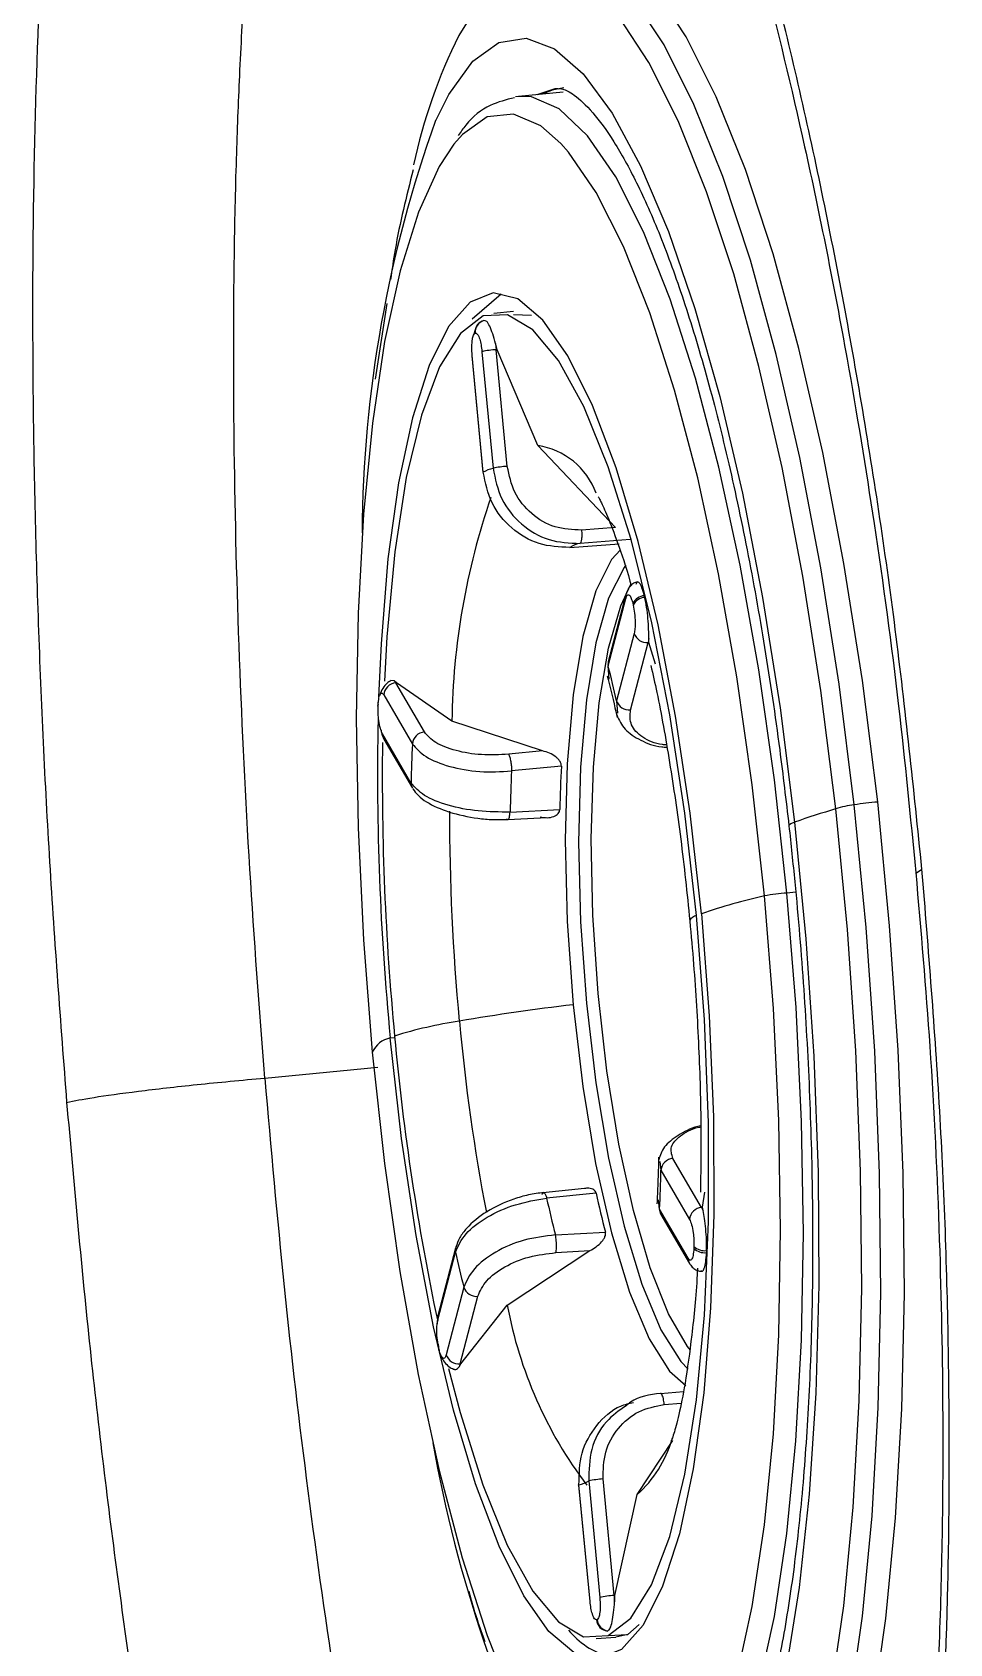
# Model space of a CAD drawing. Extents: x 939 to 1039, y 781 to 934.
# Drawn here: x 1027.831 to 1028.716, y 845.999 to 847.553 of the extents above; entities that cross this region are included whole.
import ezdxf

# ---------------------------------------------------------------- set-up
doc = ezdxf.new("R2010")
doc.units = 0
doc.header["$MEASUREMENT"] = 0
doc.layers.add('1', color=4, linetype='Continuous')

# ---------------------------------------------------------------- blocks, each defined once
blk = doc.blocks.new('Envoy')
at = {"layer": '1', "color": 3, "linetype": 'Continuous', "lineweight": 25}
for p, q in [((89.6893, 48.3213), (89.6463, 48.3172)), ((89.6463, 48.3172), (89.6433, 48.3168)), ((89.6296, 48.1264), (89.6015, 48.1022)), ((89.5192, 48.1176), (89.5078, 48.0446)), ((89.6413, 48.1097), (89.6223, 48.1079)), ((89.6414, 48.1069), (89.6586, 48.1063)), ((89.6045, 48.0921), (89.6029, 48.0869)), ((89.6042, 48.0885), (89.6046, 48.0887)), ((89.6117, 48.1005), (89.6112, 48.1004)), ((89.6255, 48.0729), (89.6241, 48.0788)), ((89.6241, 48.0788), (89.6248, 48.0729)), ((89.6354, 47.9604), (89.6248, 48.0729)), ((89.6248, 48.0729), (89.6255, 48.0729)), ((89.6648, 47.9805), (89.6255, 48.0729)), ((89.6012, 48.0669), (89.6119, 47.9545)), ((89.6016, 48.0668), (89.6014, 48.0668)), ((89.6122, 47.9547), (89.6015, 48.0672)), ((89.6109, 48.0709), (89.6216, 47.9585)), ((89.7397, 47.9015), (89.6648, 47.9805)), ((89.7397, 47.9015), (89.707, 47.899)), ((89.6956, 47.8822), (89.7433, 47.8857)), ((89.7538, 47.8899), (89.7056, 47.8861)), ((89.7502, 47.8383), (89.7497, 47.8369)), ((89.7497, 47.8369), (89.7327, 47.7718)), ((89.7327, 47.7679), (89.7496, 47.833)), ((89.7564, 47.8283), (89.7568, 47.8266)), ((89.7675, 47.8357), (89.7679, 47.834)), ((89.7577, 47.7993), (89.7407, 47.7342)), ((89.772, 47.7945), (89.7712, 47.7905)), ((89.7719, 47.7905), (89.772, 47.7945)), ((89.7542, 47.7254), (89.7712, 47.7905)), ((89.7712, 47.7905), (89.7719, 47.7905)), ((89.7782, 47.7695), (89.7719, 47.7905)), ((89.7336, 47.7552), (89.7327, 47.7679)), ((89.5263, 47.7535), (89.5229, 47.754)), ((89.5286, 47.7516), (89.5263, 47.7535)), ((89.5263, 47.7535), (89.5278, 47.7515)), ((89.5278, 47.7515), (89.5286, 47.7516)), ((89.5554, 47.7042), (89.5278, 47.7515)), ((89.582, 47.7147), (89.5286, 47.7516)), ((89.5105, 47.7317), (89.5104, 47.7298)), ((89.5108, 47.7285), (89.5108, 47.7304)), ((89.5163, 47.74), (89.5439, 47.6926)), ((89.7407, 47.7342), (89.7417, 47.7223)), ((89.6693, 47.686), (89.582, 47.7147)), ((89.5425, 47.6551), (89.5149, 47.7025)), ((89.5162, 47.6974), (89.5438, 47.6501)), ((89.6693, 47.686), (89.6367, 47.6827)), ((89.6875, 47.6714), (89.6395, 47.6666)), ((89.6381, 47.627), (89.686, 47.6296)), ((89.6423, 47.6201), (89.6736, 47.6218)), ((89.6354, 47.6198), (89.6354, 47.6198)), ((89.6361, 47.6198), (89.6423, 47.6201)), ((90.0301, 47.5685), (90.0353, 47.5719)), ((89.9135, 47.5496), (89.9051, 47.5489)), ((89.5225, 47.4092), (89.5269, 47.4096)), ((89.4014, 47.3705), (89.5104, 47.3811)), ((89.7826, 47.2901), (89.7836, 47.2815)), ((89.7836, 47.2815), (89.8112, 47.2341)), ((89.8227, 47.2457), (89.7951, 47.293)), ((89.7097, 47.2639), (89.6698, 47.2599)), ((89.721, 47.2594), (89.6733, 47.2547)), ((89.7822, 47.244), (89.7812, 47.2529)), ((89.8235, 47.2458), (89.8258, 47.2603)), ((89.8098, 47.1967), (89.7822, 47.244)), ((89.7835, 47.2389), (89.8111, 47.1916)), ((89.8235, 47.2458), (89.8227, 47.2457)), ((89.8227, 47.2457), (89.8242, 47.2426)), ((89.8242, 47.2426), (89.8235, 47.2458)), ((89.6818, 47.2191), (89.73, 47.2218)), ((89.5854, 47.2063), (89.5684, 47.1412)), ((89.5684, 47.1374), (89.5854, 47.2025)), ((89.6353, 47.1515), (89.7149, 47.204)), ((89.6822, 47.2021), (89.7149, 47.204)), ((89.8153, 47.2081), (89.8153, 47.2062)), ((89.8275, 47.204), (89.8275, 47.2021)), ((89.5934, 47.1687), (89.5765, 47.1036)), ((89.5899, 47.0949), (89.6069, 47.16)), ((89.5907, 47.0949), (89.6353, 47.1515)), ((89.5697, 47.1083), (89.5693, 47.11)), ((89.5693, 47.1081), (89.5697, 47.1065)), ((89.5889, 47.0919), (89.5907, 47.0949)), ((89.5899, 47.0949), (89.5889, 47.0919)), ((89.5907, 47.0949), (89.5899, 47.0949)), ((89.7831, 47.0663), (89.8052, 47.068)), ((89.7867, 47.0556), (89.803, 47.057)), ((89.7605, 46.9687), (89.7949, 47.021)), ((89.7384, 46.8714), (89.7278, 46.9838)), ((89.7042, 46.9779), (89.7149, 46.8655)), ((89.7152, 46.8657), (89.7045, 46.9782)), ((89.7139, 46.9819), (89.7246, 46.8695)), ((89.7392, 46.8714), (89.7605, 46.9687)), ((89.7384, 46.8714), (89.7389, 46.8653)), ((89.7392, 46.8714), (89.7384, 46.8714)), ((89.7389, 46.8653), (89.7392, 46.8714)), ((89.722, 46.8481), (89.7215, 46.8479)), ((89.7212, 46.8301), (89.7402, 46.8312)), ((89.7295, 46.838), (89.732, 46.8371)), ((89.7324, 46.8373), (89.732, 46.8371)), ((89.7325, 46.8327), (89.7515, 46.8338)), ((89.7515, 46.8338), (89.7402, 46.8312)), ((89.7626, 46.8434), (89.7515, 46.8338))]:
    blk.add_line(p, q, dxfattribs=at)
at = {"layer": '1', "color": 3, "linetype": 'Continuous', "lineweight": 25, "flags": 128}
for points in [[(89.97, 47.634), (89.9553, 47.7502), (89.9377, 47.8624), (89.9174, 47.969), (89.8946, 48.0684), (89.8698, 48.1591), (89.8433, 48.2399), (89.8154, 48.3095), (89.7866, 48.3669), (89.7573, 48.4114), (89.728, 48.4421), (89.699, 48.4588), (89.6708, 48.4612), (89.6437, 48.4491), (89.626, 48.4326)], [(89.9926, 47.6367), (89.9778, 47.7537), (89.96, 47.8667), (89.9396, 47.9739), (89.9167, 48.074), (89.8917, 48.1653), (89.865, 48.2466), (89.8369, 48.3166), (89.808, 48.3745), (89.7785, 48.4192), (89.7489, 48.4502), (89.7197, 48.467), (89.6966, 48.47)], [(89.9521, 47.6301), (89.9377, 47.7443), (89.9204, 47.8545), (89.9004, 47.9592), (89.878, 48.0568), (89.8537, 48.1459), (89.8276, 48.2252), (89.8002, 48.2936), (89.772, 48.35), (89.7432, 48.3937), (89.7144, 48.4239), (89.6859, 48.4403), (89.6582, 48.4426), (89.6316, 48.4308), (89.6066, 48.405), (89.5887, 48.376)], [(89.5663, 48.2939), (89.579, 48.319), (89.6022, 48.3511), (89.6272, 48.3693), (89.6535, 48.3734), (89.6808, 48.3632), (89.7086, 48.339), (89.7365, 48.3011), (89.764, 48.2502), (89.7907, 48.187), (89.8163, 48.1125), (89.8402, 48.0279), (89.8621, 47.9346), (89.8816, 47.834), (89.8985, 47.7276), (89.9125, 47.6173)], [(89.6642, 48.3189), (89.6817, 48.3247), (89.6842, 48.3249)], [(89.6898, 48.3254), (89.6788, 48.3232), (89.6701, 48.3195)], [(89.9051, 47.5489), (89.8931, 47.6581), (89.878, 47.7642), (89.86, 47.8652), (89.8395, 47.9595), (89.8169, 48.0455), (89.7924, 48.1217), (89.7666, 48.1867), (89.7399, 48.2395), (89.7127, 48.2792), (89.6855, 48.3051), (89.6587, 48.3167), (89.6463, 48.3172)], [(89.6871, 48.2716), (89.6677, 48.2888), (89.6415, 48.3002), (89.6161, 48.2974), (89.5921, 48.2805), (89.5839, 48.2711)], [(89.5839, 48.2711), (89.5698, 48.2497), (89.5497, 48.2056), (89.532, 48.149), (89.5171, 48.0807), (89.5053, 48.002), (89.4966, 47.9142), (89.4914, 47.8188), (89.4896, 47.7174), (89.4914, 47.6119), (89.4966, 47.5039), (89.5052, 47.3953)], [(89.8834, 47.5461), (89.8716, 47.6534), (89.8568, 47.7575), (89.8391, 47.8567), (89.819, 47.9494), (89.7967, 48.0338), (89.7727, 48.1086), (89.7474, 48.1725), (89.7211, 48.2244), (89.6944, 48.2633), (89.6871, 48.2716)], [(89.8226, 47.5289), (89.8117, 47.626), (89.7977, 47.7195), (89.7808, 47.8075), (89.7616, 47.888), (89.7404, 47.959), (89.7176, 48.0192), (89.6939, 48.067), (89.6696, 48.1015), (89.6455, 48.1218), (89.6219, 48.1276), (89.5995, 48.1187), (89.5787, 48.0952), (89.56, 48.0578), (89.5438, 48.0072), (89.5305, 47.9446), (89.5203, 47.8713), (89.5136, 47.7891), (89.5113, 47.7381)], [(89.6121, 48.1054), (89.5901, 48.0885), (89.5701, 48.0563), (89.5526, 48.0097), (89.538, 47.9497), (89.5268, 47.878), (89.5191, 47.7961), (89.5168, 47.7532)], [(89.8179, 47.5271), (89.8067, 47.6259), (89.7922, 47.7209), (89.7747, 47.8096), (89.7547, 47.89), (89.7327, 47.96), (89.7092, 48.018), (89.6848, 48.0624), (89.6601, 48.0922), (89.6356, 48.1066), (89.6121, 48.1054)], [(89.6012, 48.0669), (89.6012, 48.067), (89.6015, 48.0672)], [(89.6122, 47.9547), (89.6119, 47.9545), (89.6119, 47.9545)], [(89.7447, 47.88), (89.736, 47.8704), (89.7207, 47.8402), (89.7082, 47.7962), (89.6988, 47.7399), (89.6931, 47.6736), (89.6911, 47.5998), (89.6931, 47.5213), (89.6988, 47.4411)], [(89.7498, 47.8652), (89.7481, 47.8628), (89.7331, 47.8333), (89.7208, 47.7902), (89.7117, 47.7352), (89.7061, 47.6703), (89.7042, 47.598), (89.7061, 47.5212), (89.7117, 47.4428), (89.7208, 47.3658), (89.733, 47.2931), (89.748, 47.2276), (89.765, 47.1717), (89.7835, 47.1277), (89.8028, 47.0971), (89.8097, 47.0897)], [(89.8121, 47.108), (89.8093, 47.1116), (89.7908, 47.1432), (89.7732, 47.1874), (89.757, 47.2427), (89.7429, 47.3068), (89.7315, 47.3774), (89.723, 47.4519), (89.7179, 47.5274), (89.7164, 47.6011), (89.7185, 47.6703), (89.7241, 47.7323), (89.733, 47.7849), (89.7449, 47.826), (89.7545, 47.8467)], [(89.5108, 47.7285), (89.5105, 47.7294), (89.5104, 47.7298)], [(89.8827, 46.4966), (89.9083, 46.523), (89.932, 46.5633), (89.9533, 46.617), (89.972, 46.6831), (89.9879, 46.7609), (90.0006, 46.8491), (90.0099, 46.9464), (90.0159, 47.0515), (90.0183, 47.1628), (90.0171, 47.2787), (90.0124, 47.3974), (90.0041, 47.5174), (89.9926, 47.6367)], [(89.7581, 46.5279), (89.7621, 46.5245), (89.7906, 46.5081), (89.8184, 46.5058), (89.8449, 46.5176), (89.8699, 46.5433), (89.893, 46.5827), (89.9138, 46.635), (89.9321, 46.6996), (89.9475, 46.7755), (89.9599, 46.8615), (89.9691, 46.9565), (89.9748, 47.0591), (89.9772, 47.1677), (89.976, 47.2808), (89.9714, 47.3966), (89.9634, 47.5137), (89.9521, 47.6301)], [(89.7831, 46.5035), (89.8056, 46.4917), (89.8339, 46.4894), (89.8609, 46.5014), (89.8863, 46.5277), (89.9098, 46.5677), (89.931, 46.621), (89.9496, 46.6867), (89.9653, 46.764), (89.978, 46.8516), (89.9873, 46.9483), (89.9932, 47.0527), (89.9955, 47.1632), (89.9944, 47.2784), (89.9897, 47.3963), (89.9815, 47.5155), (89.97, 47.634)], [(89.9125, 47.6173), (89.9234, 47.5046), (89.931, 47.3915), (89.9351, 47.2796), (89.9357, 47.1708), (89.9329, 47.0667), (89.9265, 46.969), (89.9169, 46.8792), (89.904, 46.7988), (89.8881, 46.729), (89.8695, 46.671), (89.8484, 46.6256), (89.8251, 46.5935), (89.8002, 46.5753), (89.7738, 46.5712), (89.7465, 46.5814), (89.7187, 46.6056), (89.6908, 46.6434), (89.69, 46.6448)], [(89.9125, 47.6173), (89.9088, 47.6157), (89.9071, 47.6142), (89.907, 47.6138)], [(89.7814, 46.6274), (89.7922, 46.6304), (89.8166, 46.6476), (89.8393, 46.6789), (89.8598, 46.7238), (89.8778, 46.7815), (89.893, 46.8511), (89.905, 46.9312), (89.9138, 47.0206), (89.9191, 47.1178), (89.9209, 47.2209), (89.9192, 47.3284), (89.9139, 47.4384), (89.9051, 47.5489)], [(89.82, 46.694), (89.8389, 46.7358), (89.8566, 46.7925), (89.8715, 46.8608), (89.8833, 46.9395), (89.892, 47.0273), (89.8972, 47.1227), (89.899, 47.224), (89.8972, 47.3296), (89.892, 47.4376), (89.8834, 47.5461)], [(89.8226, 47.5289), (89.8302, 47.4304), (89.8342, 47.3329), (89.8347, 47.2384), (89.8315, 47.149), (89.8248, 47.0668), (89.8146, 46.9935), (89.8013, 46.9309), (89.7851, 46.8803), (89.7664, 46.8429), (89.7456, 46.8194), (89.7232, 46.8105), (89.6996, 46.8163), (89.6755, 46.8366), (89.6513, 46.8711), (89.6275, 46.9189), (89.6047, 46.9791), (89.5835, 47.0501), (89.5643, 47.1306), (89.5474, 47.2185), (89.5334, 47.3121), (89.5225, 47.4092)], [(89.7325, 46.8327), (89.7545, 46.8496), (89.7746, 46.8818), (89.7921, 46.9284), (89.8066, 46.9883), (89.8178, 47.0601), (89.8255, 47.1419), (89.8294, 47.2318), (89.8294, 47.3276), (89.8255, 47.4268), (89.8179, 47.5271)], [(89.6988, 47.4411), (89.7081, 47.3624), (89.7206, 47.2882), (89.7359, 47.2212), (89.7533, 47.1641), (89.7722, 47.1191), (89.7919, 47.0879), (89.8075, 47.0738)], [(89.5052, 47.3953), (89.517, 47.2881), (89.5318, 47.1839), (89.5495, 47.0847), (89.5696, 46.9921), (89.5918, 46.9077), (89.6159, 46.8329), (89.6412, 46.769), (89.6674, 46.7171), (89.6942, 46.6781), (89.719, 46.6541)], [(89.8111, 47.1916), (89.8115, 47.1909), (89.8118, 47.1905)], [(89.5693, 47.1081), (89.5692, 47.1088), (89.5693, 47.11)], [(89.5788, 47.0903), (89.5899, 47.048), (89.6119, 46.978), (89.6354, 46.9201), (89.6599, 46.8757), (89.6846, 46.8459), (89.709, 46.8314), (89.7325, 46.8327)], [(89.7042, 46.9779), (89.7042, 46.978), (89.7045, 46.9782)], [(89.7152, 46.8657), (89.7149, 46.8655), (89.715, 46.8654), (89.7152, 46.8653)]]:
    blk.add_lwpolyline(points, dxfattribs=at)
at = {"layer": '1', "color": 3, "linetype": 'Continuous', "lineweight": 25}
for centre, radius, start, end in [((90.0556, 48.1426), 0.522, 153.44, 167.9977), ((90.6893, 47.8884), 1.194, 160.1494, 179.6209), ((89.6156, 48.0897), 0.0115, 112.2718, 186.0967), ((89.616, 48.0899), 0.0115, 105.7786, 186.1555), ((89.6289, 47.9929), 0.0801, 92.952, 102.9532), ((89.6544, 47.9103), 0.0709, 19.9753, 81.592), ((89.6282, 47.9281), 0.031, 102.3409, 121.1263), ((89.6395, 47.8803), 0.0802, 92.9596, 102.9468), ((90.2712, 47.7056), 0.6893, 160.9646, 179.2414), ((89.7101, 47.8604), 0.0261, 99.9373, 123.5338), ((89.7574, 47.8349), 0.00795, 165.6642, 193.779), ((89.7686, 47.822), 0.0137, 94.5151, 152.8441), ((89.769, 47.8204), 0.0137, 94.4575, 152.9006), ((89.77, 47.8034), 0.0129, 198.5701, 275.3012), ((89.7404, 47.7698), 0.00795, 165.6584, 193.7849), ((88.5193, 47.4598), 1.2519, 12.661, 14.2489), ((89.5289, 47.7389), 0.0127, 94.9672, 175.134), ((89.5128, 47.7316), 0.00228, 146.9037, 212.4413), ((89.753, 47.7383), 0.0129, 198.5282, 275.3431), ((92.1529, 47.6637), 2.6427, 178.8628, 185.525), ((89.5242, 47.7021), 0.00929, 177.5137, 210.0912), ((89.5565, 47.6916), 0.0127, 94.9775, 175.123), ((92.1221, 47.6599), 2.6073, 179.2487, 185.4776), ((91.1166, 47.6179), 1.5745, 177.2813, 178.6466), ((90.9797, 47.6043), 1.2939, 177.0295, 178.8823), ((89.5519, 47.6547), 0.00935, 177.6179, 209.987), ((90.9479, 47.6002), 1.3101, 177.0953, 178.8254), ((90.0138, 47.3628), 0.2747, 94.4256, 99.1636), ((91.6797, 47.625), 2.1001, 179.9261, 185.4561), ((90.2939, 46.5075), 1.1735, 106.9356, 108.9663), ((89.9915, 47.4922), 0.1435, 98.6069, 105.9361), ((90.0128, 46.9746), 0.586, 102.7509, 108.9348), ((89.9167, 47.3729), 0.1764, 93.7699, 100.8789), ((89.8191, 47.5189), 0.00827, 98.2087, 157.9577), ((89.9593, 45.2468), 2.2098, 96.7708, 99.6449), ((89.6498, 47.0184), 0.4114, 98.4866, 107.4088), ((91.5128, 47.6025), 1.9318, 185.2629, 190.7951), ((89.5279, 47.3847), 0.0251, 102.436, 155.0228), ((91.8794, 47.6257), 2.3625, 185.2144, 191.965), ((88.2315, 47.3179), 1.5525, 357.2717, 358.6562), ((89.7962, 47.2804), 0.0127, 94.977, 175.1234), ((90.698, 47.4811), 1.0494, 192.4585, 194.4559), ((90.7297, 47.4808), 1.0327, 192.3791, 194.526), ((89.7916, 47.2436), 0.00935, 177.6196, 209.9853), ((89.8238, 47.2331), 0.0127, 94.9543, 175.1695), ((89.593, 47.2044), 0.00784, 154.3296, 193.9006), ((90.7941, 47.474), 1.2389, 192.6602, 194.2648), ((89.8259, 47.2192), 0.0153, 226.4243, 276.1569), ((89.8258, 47.2173), 0.0153, 226.4255, 276.1569), ((89.8192, 47.1963), 0.00935, 177.6194, 209.9847), ((89.6057, 47.1728), 0.0129, 198.529, 275.3415), ((89.5761, 47.1393), 0.00795, 165.6639, 193.7793), ((90.0382, 47.2257), 0.4096, 190.4327, 217.2243), ((89.5732, 47.1073), 0.00366, 164.0601, 216.647), ((89.5887, 47.1077), 0.0129, 198.5619, 275.3086), ((90.8732, 47.2538), 1.3307, 190.1812, 207.235), ((89.6846, 47.054), 0.1142, 311.6845, 343.7849), ((89.7319, 46.9037), 0.0802, 92.9596, 102.9468), ((89.6979, 47.0084), 0.031, 282.3278, 301.1395), ((89.7425, 46.7914), 0.0801, 92.953, 102.9528), ((89.7334, 46.849), 0.012, 185.0637, 263.0642), ((89.7339, 46.8492), 0.012, 185.0641, 263.0634), ((89.7545, 46.8864), 0.077, 218.8402, 253.7671)]:
    blk.add_arc(centre, radius, start, end, dxfattribs=at)
for points, knots in [([(90.0353, 47.5719), (90.0273, 47.6493), (90.0113, 47.8042), (89.9769, 48.0302), (89.9357, 48.247), (89.8878, 48.4508), (89.8345, 48.6383), (89.777, 48.806), (89.7164, 48.9511), (89.6542, 49.0708), (89.5969, 49.1551), (89.5457, 49.2103), (89.5007, 49.2427), (89.4573, 49.2577), (89.4115, 49.2546), (89.3647, 49.2259), (89.319, 49.1637), (89.2792, 49.0719), (89.2457, 48.9524), (89.2188, 48.8076), (89.1986, 48.6402), (89.1849, 48.4533), (89.1778, 48.2503), (89.1769, 48.0345), (89.1821, 47.8096), (89.1928, 47.579), (89.2045, 47.4242), (89.2104, 47.3469)], [0, 0, 0, 0, 0.041364, 0.082762, 0.124213, 0.165731, 0.207329, 0.249016, 0.290794, 0.332662, 0.37461, 0.406129, 0.437679, 0.469252, 0.500833, 0.542922, 0.58498, 0.62698, 0.668889, 0.710681, 0.752342, 0.793869, 0.835266, 0.876549, 0.917744, 0.958882, 1, 1, 1, 1]), ([(89.4014, 47.3705), (89.3963, 47.4378), (89.3861, 47.5733), (89.3764, 47.7769), (89.3721, 47.9422), (89.3713, 48.0702), (89.3719, 48.1642), (89.3739, 48.2538), (89.3772, 48.3403), (89.3819, 48.425), (89.3885, 48.5121), (89.3981, 48.6059), (89.4099, 48.6917), (89.4245, 48.7715), (89.4394, 48.8358), (89.4561, 48.8919), (89.4731, 48.9373), (89.491, 48.9744), (89.5131, 49.01), (89.5404, 49.0398), (89.5743, 49.057), (89.6012, 49.0616), (89.6174, 49.0554), (89.6209, 49.0541)], [0, 0, 0, 0, 0.075234, 0.151675, 0.229366, 0.266232, 0.304605, 0.34449, 0.379432, 0.417944, 0.460036, 0.504254, 0.56103, 0.602669, 0.650914, 0.692383, 0.733145, 0.772026, 0.80902, 0.868278, 0.925729, 0.984124, 1, 1, 1, 1]), ([(89.628, 49.0525), (89.6274, 49.0527), (89.624, 49.0537), (89.635, 49.0426), (89.6578, 49.011), (89.6834, 48.9693), (89.7065, 48.9264), (89.7282, 48.8818), (89.7483, 48.8368), (89.7682, 48.7886), (89.79, 48.7319), (89.8159, 48.6587), (89.8476, 48.5594), (89.8846, 48.4285), (89.9249, 48.2618), (89.9607, 48.0833), (89.9904, 47.9016), (90.0131, 47.7359), (90.0241, 47.6224), (90.0293, 47.5688)], [0, 0, 0, 0, 0.018262, 0.093239, 0.160446, 0.218236, 0.26545, 0.304205, 0.34145, 0.377632, 0.41364, 0.459894, 0.519346, 0.591983, 0.677785, 0.776738, 0.850046, 0.929217, 1, 1, 1, 1]), ([(89.685, 48.3246), (89.6861, 48.3247), (89.6885, 48.3249), (89.6994, 48.3198), (89.7172, 48.3035), (89.7381, 48.2749), (89.7603, 48.2351), (89.783, 48.1839), (89.8056, 48.1219), (89.8275, 48.0498), (89.8481, 47.969), (89.867, 47.8808), (89.8839, 47.7864), (89.8973, 47.6967), (89.9041, 47.6382), (89.907, 47.6138)], [0, 0, 0, 0, 0.056047, 0.129114, 0.207468, 0.283831, 0.361692, 0.441588, 0.522997, 0.605406, 0.688458, 0.771923, 0.855656, 0.93956, 1, 1, 1, 1]), ([(89.6423, 48.3159), (89.6343, 48.3139), (89.617, 48.3096), (89.5994, 48.2958), (89.5905, 48.2829), (89.5881, 48.2795)], [0, 0, 0, 0, 0.38627, 0.838491, 1, 1, 1, 1]), ([(89.5446, 48.2462), (89.5381, 48.2208), (89.5294, 48.1861), (89.5241, 48.1501), (89.5227, 48.1405)], [0, 0, 0, 0, 0.73254, 1, 1, 1, 1]), ([(89.6015, 48.0672), (89.6013, 48.0701), (89.601, 48.0759), (89.6016, 48.0828), (89.6027, 48.0872), (89.6037, 48.0881), (89.6042, 48.0885)], [0, 0, 0, 0, 0.2794851, 0.558994, 0.7794067, 1, 1, 1, 1]), ([(89.6046, 48.0887), (89.6053, 48.0886), (89.6067, 48.0884), (89.6087, 48.0837), (89.6101, 48.0776), (89.6107, 48.0732), (89.6109, 48.0709)], [0, 0, 0, 0, 0.279665, 0.559236, 0.779581, 1, 1, 1, 1]), ([(89.6241, 48.0788), (89.6232, 48.082), (89.6213, 48.0886), (89.6184, 48.096), (89.6155, 48.1008), (89.6137, 48.1009), (89.6129, 48.1009)], [0, 0, 0, 0, 0.246606, 0.499404, 0.752583, 1, 1, 1, 1]), ([(89.6956, 47.8822), (89.6856, 47.8826), (89.6655, 47.8835), (89.6386, 47.8997), (89.6185, 47.9242), (89.6143, 47.9446), (89.6122, 47.9547)], [0, 0, 0, 0, 0.249974, 0.499961, 0.749971, 1, 1, 1, 1]), ([(89.6216, 47.9585), (89.6237, 47.9483), (89.6279, 47.928), (89.648, 47.9035), (89.675, 47.8873), (89.6954, 47.8865), (89.7056, 47.8861)], [0, 0, 0, 0, 0.250038, 0.500033, 0.750037, 1, 1, 1, 1]), ([(89.707, 47.899), (89.6983, 47.8993), (89.681, 47.9), (89.658, 47.9137), (89.6408, 47.9345), (89.6372, 47.9518), (89.6354, 47.9604)], [0, 0, 0, 0, 0.2498098, 0.5002346, 0.7505003, 1, 1, 1, 1]), ([(89.7232, 47.9308), (89.7232, 47.9308), (89.723, 47.9311), (89.7233, 47.9306), (89.7235, 47.9302)], [0, 0, 0, 0, 0.085943, 1, 1, 1, 1]), ([(89.7235, 47.9302), (89.724, 47.9294), (89.7251, 47.9274), (89.7321, 47.9127), (89.7419, 47.8867), (89.75, 47.8634), (89.7543, 47.847), (89.7547, 47.8456)], [0, 0, 0, 0, 0.184423, 0.422216, 0.68553, 0.974537, 1, 1, 1, 1]), ([(89.707, 47.899), (89.707, 47.8982), (89.7072, 47.8966), (89.7072, 47.8935), (89.707, 47.8901), (89.7066, 47.8876), (89.706, 47.8864), (89.7057, 47.8862), (89.7056, 47.8861)], [0, 0, 0, 0, 0.124709, 0.24933, 0.500006, 0.75062, 0.8753, 1, 1, 1, 1]), ([(89.7546, 47.8452), (89.7538, 47.8445), (89.752, 47.8427), (89.7509, 47.8399), (89.7502, 47.8383)], [0, 0, 0, 0, 0.419747, 1, 1, 1, 1]), ([(89.761, 47.8487), (89.7604, 47.8487), (89.7585, 47.8485), (89.7562, 47.8472), (89.7549, 47.8456), (89.7546, 47.8452)], [0, 0, 0, 0, 0.275412, 0.834624, 1, 1, 1, 1]), ([(89.7675, 47.8357), (89.7668, 47.8384), (89.7653, 47.8438), (89.7628, 47.8483), (89.7606, 47.8496), (89.7599, 47.8475), (89.7595, 47.8465)], [0, 0, 0, 0, 0.247533, 0.500845, 0.753648, 1, 1, 1, 1]), ([(89.7496, 47.833), (89.7501, 47.8344), (89.7511, 47.8371), (89.7532, 47.8365), (89.755, 47.8334), (89.7559, 47.83), (89.7564, 47.8283)], [0, 0, 0, 0, 0.2795, 0.559025, 0.779433, 1, 1, 1, 1]), ([(89.7568, 47.8266), (89.7573, 47.8241), (89.7583, 47.8189), (89.7588, 47.8106), (89.7586, 47.8037), (89.758, 47.8008), (89.7577, 47.7993)], [0, 0, 0, 0, 0.279649, 0.559215, 0.77957, 1, 1, 1, 1]), ([(89.772, 47.7945), (89.7719, 47.7972), (89.7718, 47.8029), (89.7711, 47.8136), (89.7699, 47.8246), (89.7686, 47.8309), (89.7679, 47.834)], [0, 0, 0, 0, 0.246599, 0.499383, 0.752584, 1, 1, 1, 1]), ([(89.7738, 47.7684), (89.7758, 47.7598), (89.7823, 47.7312), (89.7922, 47.6748), (89.8032, 47.6009), (89.8087, 47.5485), (89.8114, 47.522)], [0, 0, 0, 0, 0.1218607, 0.4071336, 0.6997861, 1, 1, 1, 1]), ([(89.5234, 47.7539), (89.522, 47.7531), (89.5191, 47.7516), (89.5154, 47.7465), (89.513, 47.7422), (89.5124, 47.7395), (89.5124, 47.7393)], [0, 0, 0, 0, 0.331179, 0.658916, 0.976755, 1, 1, 1, 1]), ([(89.7316, 47.7585), (89.7342, 47.7483), (89.7375, 47.7353), (89.7406, 47.7214), (89.7412, 47.7183)], [0, 0, 0, 0, 0.779207, 1, 1, 1, 1]), ([(89.5108, 47.7304), (89.511, 47.7328), (89.5114, 47.7378), (89.5129, 47.7414), (89.5146, 47.7422), (89.5157, 47.7407), (89.5163, 47.74)], [0, 0, 0, 0, 0.279652, 0.559222, 0.779569, 1, 1, 1, 1]), ([(89.5149, 47.7025), (89.5143, 47.704), (89.5129, 47.7071), (89.5115, 47.7146), (89.5107, 47.7221), (89.5108, 47.7264), (89.5108, 47.7285)], [0, 0, 0, 0, 0.279457, 0.559004, 0.779416, 1, 1, 1, 1]), ([(89.7409, 47.7206), (89.7431, 47.7158), (89.7476, 47.7063), (89.7634, 47.696), (89.778, 47.6901), (89.7876, 47.6896), (89.7892, 47.6895)], [0, 0, 0, 0, 0.314016, 0.624814, 0.934221, 1, 1, 1, 1]), ([(89.7888, 47.6918), (89.7876, 47.6918), (89.7782, 47.6923), (89.7651, 47.6988), (89.7531, 47.7104), (89.7538, 47.7204), (89.7542, 47.7254)], [0, 0, 0, 0, 0.047769, 0.36563, 0.6833, 1, 1, 1, 1]), ([(89.5134, 47.7065), (89.5137, 47.7052), (89.5142, 47.7025), (89.515, 47.7005), (89.5154, 47.6995)], [0, 0, 0, 0, 0.468301, 1, 1, 1, 1]), ([(89.6367, 47.6827), (89.6279, 47.6823), (89.6104, 47.6814), (89.5851, 47.6857), (89.5647, 47.6935), (89.5585, 47.7006), (89.5554, 47.7042)], [0, 0, 0, 0, 0.249845, 0.500212, 0.750495, 1, 1, 1, 1]), ([(89.5439, 47.6926), (89.5475, 47.6884), (89.5549, 47.6799), (89.5789, 47.6704), (89.6086, 47.6649), (89.6292, 47.666), (89.6395, 47.6666)], [0, 0, 0, 0, 0.250024, 0.50004, 0.750014, 1, 1, 1, 1]), ([(89.6367, 47.6827), (89.6369, 47.6824), (89.6373, 47.6816), (89.638, 47.6793), (89.6387, 47.6758), (89.6393, 47.6719), (89.6395, 47.6687), (89.6395, 47.6673), (89.6395, 47.6666)], [0, 0, 0, 0, 0.124696, 0.249345, 0.499987, 0.750653, 0.875268, 1, 1, 1, 1]), ([(89.6875, 47.6714), (89.6874, 47.6721), (89.6874, 47.6736), (89.6863, 47.6759), (89.6845, 47.6781), (89.6812, 47.681), (89.676, 47.6842), (89.6716, 47.6854), (89.6693, 47.686)], [0, 0, 0, 0, 0.094251, 0.190618, 0.298496, 0.424893, 0.701828, 1, 1, 1, 1]), ([(89.6381, 47.627), (89.6278, 47.627), (89.6072, 47.6271), (89.5775, 47.633), (89.5535, 47.6425), (89.5462, 47.6509), (89.5425, 47.6551)], [0, 0, 0, 0, 0.249992, 0.499979, 0.749977, 1, 1, 1, 1]), ([(89.5442, 47.6495), (89.5458, 47.6472), (89.5489, 47.6428), (89.5598, 47.6348), (89.5786, 47.6264), (89.6021, 47.6213), (89.6217, 47.6195), (89.6314, 47.6197), (89.6362, 47.6198)], [0, 0, 0, 0, 0.130525, 0.257252, 0.504522, 0.749913, 0.873913, 1, 1, 1, 1]), ([(89.6345, 47.6207), (89.6347, 47.6203), (89.6352, 47.6196), (89.6357, 47.6196), (89.636, 47.6197)], [0, 0, 0, 0, 0.481557, 1, 1, 1, 1]), ([(89.636, 47.6197), (89.6363, 47.6199), (89.6368, 47.6202), (89.6374, 47.622), (89.6379, 47.6243), (89.638, 47.6261), (89.6381, 47.627)], [0, 0, 0, 0, 0.259403, 0.518999, 0.768491, 1, 1, 1, 1]), ([(89.667, 47.6224), (89.6693, 47.622), (89.6738, 47.6211), (89.6791, 47.6222), (89.6826, 47.6239), (89.6845, 47.6254), (89.6857, 47.6273), (89.6859, 47.6288), (89.686, 47.6296)], [0, 0, 0, 0, 0.298355, 0.575494, 0.701722, 0.809542, 0.905773, 1, 1, 1, 1]), ([(89.907, 47.6138), (89.9089, 47.5958), (89.9145, 47.5435), (89.9217, 47.4558), (89.9274, 47.352), (89.9301, 47.2499), (89.9298, 47.151), (89.9264, 47.0569), (89.9201, 46.9688), (89.9111, 46.8883), (89.8994, 46.8165), (89.8855, 46.7548), (89.8698, 46.7041), (89.8531, 46.6656), (89.8369, 46.64), (89.8231, 46.6275), (89.818, 46.6252), (89.8156, 46.6255), (89.8149, 46.6256)], [0, 0, 0, 0, 0.036168, 0.105016, 0.173899, 0.242761, 0.311572, 0.380297, 0.448888, 0.517279, 0.585367, 0.652995, 0.719908, 0.785717, 0.849932, 0.912432, 0.974926, 1, 1, 1, 1]), ([(89.2104, 47.3469), (89.2173, 47.2698), (89.2311, 47.1156), (89.2584, 46.8901), (89.2901, 46.6734), (89.3265, 46.469), (89.3672, 46.2807), (89.4119, 46.1116), (89.4602, 45.9651), (89.5115, 45.8439), (89.5608, 45.7584), (89.6068, 45.7023), (89.6488, 45.6692), (89.6911, 45.6537), (89.7378, 45.6565), (89.7883, 45.6849), (89.8412, 45.7471), (89.8907, 45.8389), (89.9358, 45.9586), (89.9754, 46.1038), (90.0086, 46.2717), (90.0344, 46.4594), (90.0523, 46.6634), (90.0618, 46.8804), (90.0622, 47.1066), (90.0543, 47.3386), (90.0416, 47.4941), (90.0353, 47.5719)], [0, 0, 0, 0, 0.0411255, 0.0823103, 0.1235858, 0.1649768, 0.2064998, 0.2481592, 0.2899498, 0.3318579, 0.3738587, 0.4054096, 0.4369805, 0.4685596, 0.5001369, 0.5422021, 0.5842133, 0.6261511, 0.6680034, 0.7097642, 0.7514308, 0.793007, 0.834503, 0.8759326, 0.9173124, 0.9586611, 1, 1, 1, 1]), ([(90.0293, 47.5688), (90.0342, 47.5128), (90.0445, 47.3945), (90.0527, 47.2184), (90.0566, 47.0225), (90.0533, 46.8259), (90.0424, 46.6383), (90.0278, 46.487), (90.0122, 46.3691), (89.997, 46.2778), (89.9807, 46.1952), (89.9619, 46.1157), (89.94, 46.0392), (89.9178, 45.9766), (89.8987, 45.9324), (89.8848, 45.9041), (89.8768, 45.8898), (89.8783, 45.8897), (89.8788, 45.8897)], [0, 0, 0, 0, 0.067534, 0.142847, 0.212894, 0.308084, 0.391493, 0.463119, 0.522949, 0.570973, 0.612176, 0.668753, 0.727281, 0.787837, 0.838975, 0.897268, 0.962442, 1, 1, 1, 1]), ([(89.8114, 47.522), (89.8127, 47.508), (89.8163, 47.4674), (89.8203, 47.3999), (89.8226, 47.3255), (89.8219, 47.2807), (89.8216, 47.2604)], [0, 0, 0, 0, 0.156607, 0.455474, 0.753747, 1, 1, 1, 1]), ([(89.2104, 47.3469), (89.218, 47.3485), (89.2331, 47.3516), (89.2778, 47.3577), (89.3344, 47.3642), (89.3791, 47.3684), (89.4014, 47.3705)], [0, 0, 0, 0, 0.249997, 0.5, 0.750004, 1, 1, 1, 1]), ([(89.4014, 47.3705), (89.4074, 47.3031), (89.4193, 47.1683), (89.4427, 46.9691), (89.4664, 46.802), (89.4898, 46.6614), (89.511, 46.5488), (89.5368, 46.4284), (89.5577, 46.3447), (89.5716, 46.2944), (89.5743, 46.2851), (89.5787, 46.2695), (89.5862, 46.2444), (89.597, 46.2096), (89.6075, 46.1782), (89.6175, 46.1499), (89.627, 46.1245), (89.6367, 46.1), (89.6534, 46.0605), (89.6769, 46.0117), (89.7054, 45.9643), (89.7319, 45.9296), (89.7566, 45.9047), (89.7853, 45.8841), (89.8178, 45.8733), (89.8465, 45.8728), (89.8626, 45.8816), (89.867, 45.8839)], [0, 0, 0, 0, 0.079983, 0.159809, 0.242192, 0.291461, 0.346906, 0.399165, 0.469794, 0.481506, 0.485583, 0.486046, 0.508858, 0.530458, 0.550844, 0.570015, 0.587967, 0.604701, 0.62445, 0.679883, 0.731656, 0.773946, 0.815747, 0.857055, 0.918067, 0.977944, 1, 1, 1, 1]), ([(89.822, 47.3243), (89.821, 47.3241), (89.8124, 47.3223), (89.7994, 47.3152), (89.7854, 47.3043), (89.7828, 47.2958), (89.7814, 47.2915)], [0, 0, 0, 0, 0.0403282, 0.3571411, 0.6765319, 1, 1, 1, 1]), ([(89.7951, 47.293), (89.7939, 47.2968), (89.7915, 47.3044), (89.8015, 47.3149), (89.8128, 47.3216), (89.8214, 47.3233), (89.822, 47.3234)], [0, 0, 0, 0, 0.3240041, 0.6487868, 0.9734938, 1, 1, 1, 1]), ([(89.7813, 47.2942), (89.781, 47.2822), (89.7806, 47.2669), (89.7798, 47.2522), (89.7797, 47.249)], [0, 0, 0, 0, 0.779618, 1, 1, 1, 1]), ([(89.721, 47.2594), (89.7208, 47.2601), (89.7203, 47.2614), (89.7188, 47.2629), (89.7166, 47.2638), (89.7136, 47.2644), (89.7111, 47.2641), (89.7097, 47.2639)], [0, 0, 0, 0, 0.15275, 0.308591, 0.48335, 0.687976, 1, 1, 1, 1]), ([(89.5854, 47.2025), (89.5881, 47.2085), (89.5935, 47.2205), (89.615, 47.2369), (89.6429, 47.2495), (89.6632, 47.2529), (89.6733, 47.2547)], [0, 0, 0, 0, 0.250032, 0.500034, 0.750038, 1, 1, 1, 1]), ([(89.6705, 47.2601), (89.6656, 47.2594), (89.6559, 47.2581), (89.6368, 47.2525), (89.6146, 47.2422), (89.5979, 47.2284), (89.589, 47.2165), (89.5868, 47.2104), (89.5858, 47.2073)], [0, 0, 0, 0, 0.126905, 0.251427, 0.497114, 0.744046, 0.870281, 1, 1, 1, 1]), ([(89.6688, 47.258), (89.6689, 47.2584), (89.6692, 47.2592), (89.6699, 47.26), (89.6709, 47.2599), (89.6719, 47.2585), (89.6728, 47.2565), (89.6731, 47.2553), (89.6733, 47.2547)], [0, 0, 0, 0, 0.124729, 0.249373, 0.499982, 0.750661, 0.875311, 1, 1, 1, 1]), ([(89.8112, 47.2341), (89.8119, 47.2326), (89.8132, 47.2295), (89.8147, 47.222), (89.8154, 47.2145), (89.8154, 47.2102), (89.8153, 47.2081)], [0, 0, 0, 0, 0.279489, 0.558995, 0.779412, 1, 1, 1, 1]), ([(89.8275, 47.204), (89.8276, 47.2073), (89.8276, 47.2142), (89.8268, 47.2252), (89.8255, 47.2353), (89.8246, 47.2402), (89.8242, 47.2426)], [0, 0, 0, 0, 0.2475533, 0.5008282, 0.7536517, 1, 1, 1, 1]), ([(89.6818, 47.2191), (89.6716, 47.2179), (89.6511, 47.2154), (89.6231, 47.2032), (89.6015, 47.1868), (89.5961, 47.1748), (89.5934, 47.1687)], [0, 0, 0, 0, 0.249954, 0.499951, 0.749967, 1, 1, 1, 1]), ([(89.6828, 47.2068), (89.6828, 47.2079), (89.6829, 47.21), (89.6827, 47.2134), (89.6823, 47.2165), (89.682, 47.2182), (89.6818, 47.2191)], [0, 0, 0, 0, 0.2593947, 0.5189057, 0.7684395, 1, 1, 1, 1]), ([(89.7149, 47.204), (89.717, 47.2051), (89.7211, 47.2074), (89.7256, 47.2116), (89.7283, 47.215), (89.7296, 47.2175), (89.7303, 47.2198), (89.7301, 47.2211), (89.73, 47.2218)], [0, 0, 0, 0, 0.298253, 0.575077, 0.701515, 0.809438, 0.905743, 1, 1, 1, 1]), ([(89.6069, 47.16), (89.6092, 47.1651), (89.6138, 47.1753), (89.6322, 47.1889), (89.6561, 47.199), (89.6735, 47.2011), (89.6822, 47.2021)], [0, 0, 0, 0, 0.249763, 0.500117, 0.75045, 1, 1, 1, 1]), ([(89.6822, 47.2021), (89.6823, 47.2028), (89.6826, 47.2041), (89.6827, 47.2059), (89.6828, 47.2068)], [0, 0, 0, 0, 0.48142, 1, 1, 1, 1]), ([(89.8153, 47.2062), (89.8151, 47.2038), (89.8147, 47.1989), (89.8132, 47.1952), (89.8115, 47.1944), (89.8104, 47.1959), (89.8098, 47.1967)], [0, 0, 0, 0, 0.279646, 0.559237, 0.779611, 1, 1, 1, 1]), ([(89.8221, 47.1848), (89.8226, 47.1844), (89.8237, 47.1834), (89.8254, 47.1866), (89.8269, 47.1928), (89.8273, 47.199), (89.8275, 47.2021)], [0, 0, 0, 0, 0.246612, 0.499366, 0.752586, 1, 1, 1, 1]), ([(89.8188, 47.187), (89.8187, 47.185), (89.8176, 47.161), (89.8135, 47.1224), (89.8073, 47.0765), (89.801, 47.0454), (89.796, 47.027), (89.7947, 47.0237), (89.7942, 47.0224)], [0, 0, 0, 0, 0.022747, 0.266522, 0.501145, 0.697347, 0.876562, 1, 1, 1, 1]), ([(89.8116, 47.1908), (89.8126, 47.1896), (89.8145, 47.1871), (89.818, 47.1849), (89.821, 47.184), (89.8228, 47.1842), (89.8233, 47.1843)], [0, 0, 0, 0, 0.28138, 0.570827, 0.863947, 1, 1, 1, 1]), ([(89.5683, 47.1394), (89.5683, 47.1394), (89.5681, 47.1383), (89.5678, 47.1363), (89.5678, 47.134), (89.5678, 47.1334)], [0, 0, 0, 0, 0.016082, 0.726437, 1, 1, 1, 1]), ([(89.5693, 47.11), (89.5688, 47.1126), (89.5678, 47.1177), (89.5673, 47.126), (89.5675, 47.1329), (89.5681, 47.1359), (89.5684, 47.1374)], [0, 0, 0, 0, 0.279671, 0.559235, 0.779572, 1, 1, 1, 1]), ([(89.5685, 47.1146), (89.5687, 47.1134), (89.5689, 47.1117), (89.5692, 47.1103), (89.5693, 47.1098)], [0, 0, 0, 0, 0.67805, 1, 1, 1, 1]), ([(89.5765, 47.1036), (89.576, 47.1023), (89.575, 47.0996), (89.573, 47.1001), (89.5711, 47.1032), (89.5702, 47.1066), (89.5697, 47.1083)], [0, 0, 0, 0, 0.279474, 0.55901, 0.779429, 1, 1, 1, 1]), ([(89.5703, 47.1052), (89.5711, 47.1031), (89.5729, 47.0988), (89.5769, 47.0938), (89.5813, 47.0903), (89.5842, 47.0896), (89.5857, 47.0893)], [0, 0, 0, 0, 0.238208, 0.4869898, 0.7425874, 1, 1, 1, 1]), ([(89.5832, 47.0901), (89.5841, 47.0896), (89.5859, 47.0886), (89.5878, 47.0907), (89.5889, 47.0919)], [0, 0, 0, 0, 0.448944, 1, 1, 1, 1]), ([(89.7831, 47.0663), (89.7727, 47.065), (89.7604, 47.0634), (89.7514, 47.0556), (89.75, 47.0544)], [0, 0, 0, 0, 0.8424841, 1, 1, 1, 1]), ([(89.7859, 47.0614), (89.7857, 47.0622), (89.7852, 47.064), (89.7845, 47.0656), (89.7837, 47.0665), (89.7833, 47.0663), (89.7831, 47.0663)], [0, 0, 0, 0, 0.2594121, 0.5188964, 0.7684583, 1, 1, 1, 1]), ([(89.7868, 47.0556), (89.7866, 47.0566), (89.7864, 47.0587), (89.7861, 47.0604), (89.7859, 47.0614)], [0, 0, 0, 0, 0.481464, 1, 1, 1, 1]), ([(89.7045, 46.9782), (89.7047, 46.9885), (89.7051, 47.0093), (89.7204, 47.0362), (89.739, 47.0535), (89.7529, 47.0567), (89.7571, 47.0577)], [0, 0, 0, 0, 0.29117, 0.582291, 0.873436, 1, 1, 1, 1]), ([(89.75, 47.0544), (89.7432, 47.0497), (89.7283, 47.0392), (89.7146, 47.0127), (89.7142, 46.9922), (89.7139, 46.9819)], [0, 0, 0, 0, 0.28897, 0.644471, 1, 1, 1, 1]), ([(89.7278, 46.9838), (89.7279, 46.9926), (89.7283, 47.0102), (89.7413, 47.0334), (89.7614, 47.0506), (89.7783, 47.054), (89.7867, 47.0556)], [0, 0, 0, 0, 0.249773, 0.500148, 0.750449, 1, 1, 1, 1]), ([(89.7942, 47.0224), (89.794, 47.0215), (89.7935, 47.0202), (89.7938, 47.0209), (89.7939, 47.0212)], [0, 0, 0, 0, 0.583804, 1, 1, 1, 1]), ([(89.5983, 46.8755), (89.5987, 46.8739), (89.603, 46.8571), (89.6086, 46.8413), (89.6137, 46.827)], [0, 0, 0, 0, 0.095804, 1, 1, 1, 1]), ([(89.7215, 46.8479), (89.7208, 46.848), (89.7194, 46.8483), (89.7175, 46.8529), (89.716, 46.859), (89.7154, 46.8635), (89.7152, 46.8657)], [0, 0, 0, 0, 0.279648, 0.559209, 0.779568, 1, 1, 1, 1]), ([(89.7246, 46.8695), (89.7248, 46.8666), (89.7251, 46.8607), (89.7246, 46.8538), (89.7234, 46.8494), (89.7225, 46.8486), (89.722, 46.8481)], [0, 0, 0, 0, 0.279473, 0.558997, 0.779405, 1, 1, 1, 1]), ([(89.7324, 46.8373), (89.7332, 46.838), (89.7348, 46.8394), (89.7366, 46.8459), (89.738, 46.8548), (89.7386, 46.8619), (89.7389, 46.8653)], [0, 0, 0, 0, 0.247553, 0.500903, 0.753655, 1, 1, 1, 1])]:
    blk.add_open_spline(points, degree=3, knots=knots, dxfattribs=at)

msp = doc.modelspace()

# ---------------------------------------------------------------- block references
at = {"layer": '1'}
msp.add_blockref('Envoy', (938.6538, 799.1744), dxfattribs=at)

doc.saveas('drawing.dxf')
